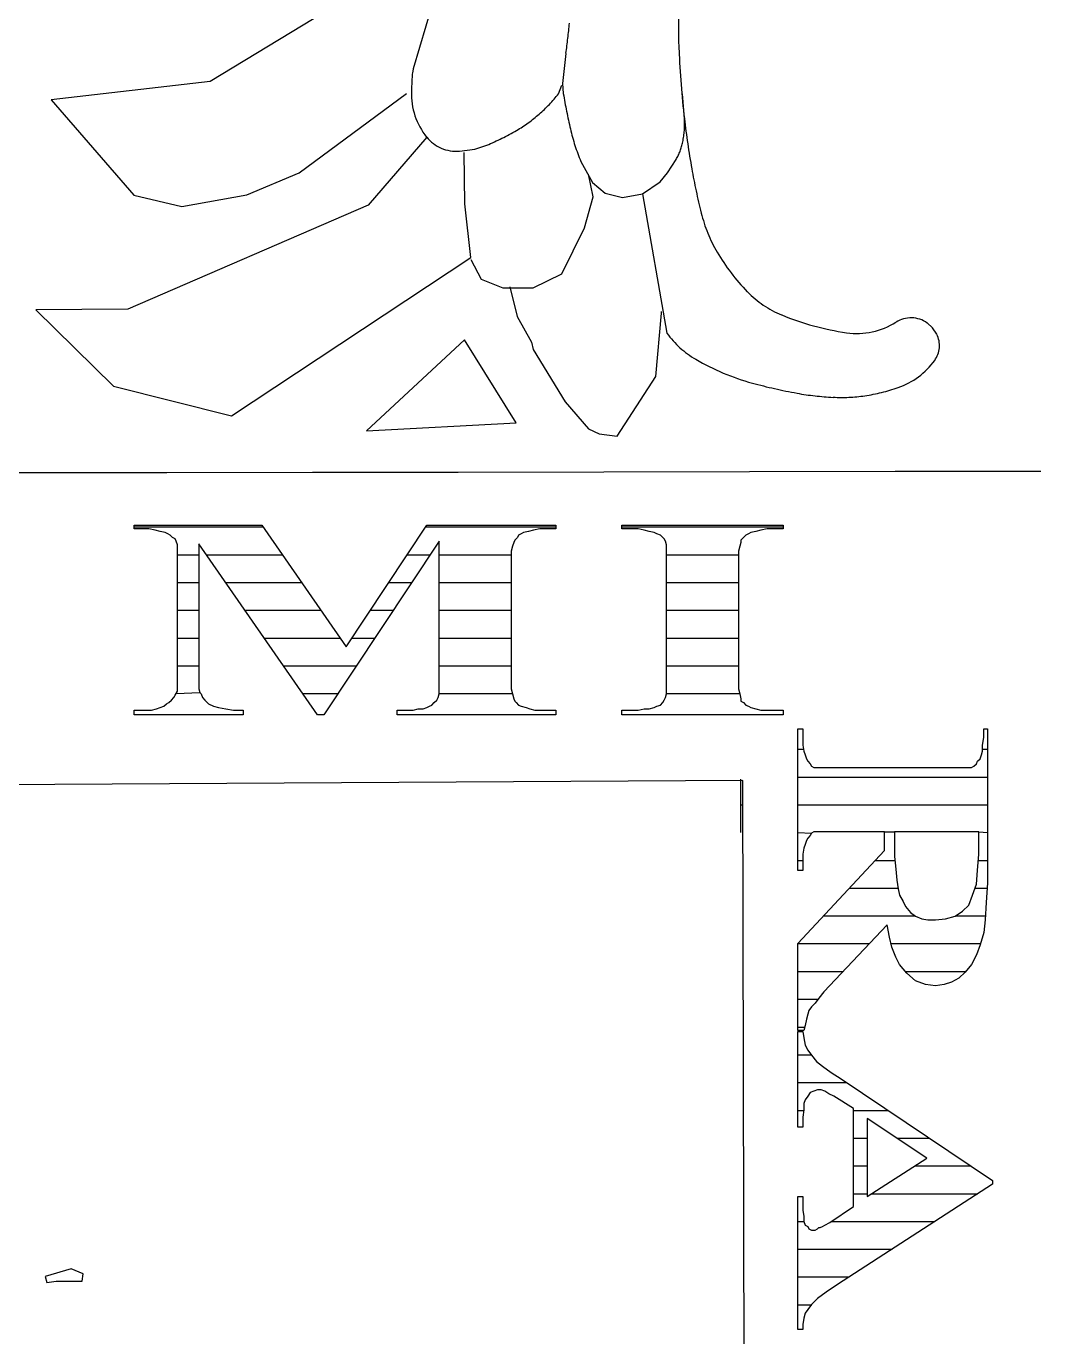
# Model space of a CAD drawing. Header units: millimetres. Extents: x -90 to 45, y 1085 to 1175.
# Drawn here: x 28.24 to 29.26, y 1156.205 to 1157.523 of the extents above; entities that cross this region are included whole.
import ezdxf

# ---------------------------------------------------------------- set-up
doc = ezdxf.new("R2010")
doc.units = ezdxf.units.MM
doc.linetypes.add('ACAD_ISO04W100', pattern=[30, 24, -3, 0, -3])
doc.layers.add('Eje', color=30, linetype='ACAD_ISO04W100')

msp = doc.modelspace()

# ---------------------------------------------------------------- linework, layer by layer
at = {"layer": 'Eje'}
for p, q in [((28.5818, 1157.5626), (28.4246, 1157.4673)), ((28.648, 1157.5445), (28.629, 1157.4799)), ((28.7827, 1157.4956), (28.7792, 1157.4653)), ((28.629, 1157.4799), (28.6283, 1157.4758)), ((28.4246, 1157.4673), (28.2649, 1157.4489)), ((28.7792, 1157.4653), (28.7799, 1157.4551)), ((28.5144, 1157.3756), (28.6223, 1157.4551)), ((28.7753, 1157.4549), (28.7786, 1157.4635)), ((28.9018, 1157.4299), (28.9, 1157.4548)), ((28.2649, 1157.4489), (28.348, 1157.353)), ((28.9018, 1157.4299), (28.9018, 1157.4299)), ((28.9018, 1157.4299), (28.9018, 1157.4299)), ((28.6426, 1157.4114), (28.5837, 1157.3428)), ((28.6755, 1157.3971), (28.6909, 1157.3994)), ((28.6909, 1157.3994), (28.7031, 1157.4032)), ((28.681, 1157.3443), (28.6803, 1157.396)), ((28.7977, 1157.3867), (28.8095, 1157.3656)), ((28.8849, 1157.3754), (28.8935, 1157.3887)), ((28.4615, 1157.3532), (28.5144, 1157.3756)), ((28.8101, 1157.3512), (28.8053, 1157.374)), ((28.8053, 1157.374), (28.8053, 1157.374)), ((28.8774, 1157.3664), (28.8849, 1157.3754)), ((28.8095, 1157.3656), (28.822, 1157.3551)), ((28.8597, 1157.3544), (28.8774, 1157.3664)), ((28.348, 1157.353), (28.3961, 1157.3417)), ((28.3961, 1157.3417), (28.4615, 1157.3532)), ((28.8012, 1157.32), (28.8101, 1157.3512)), ((28.822, 1157.3551), (28.8396, 1157.3507)), ((28.8396, 1157.3507), (28.8597, 1157.3544)), ((28.8597, 1157.3544), (28.8842, 1157.2142)), ((28.5837, 1157.3428), (28.3419, 1157.2383)), ((28.6871, 1157.2902), (28.681, 1157.3443)), ((28.7785, 1157.2737), (28.8012, 1157.32)), ((28.4461, 1157.131), (28.6871, 1157.2902)), ((28.6871, 1157.2884), (28.6974, 1157.2686)), ((28.6974, 1157.2686), (28.7191, 1157.2597)), ((28.7497, 1157.2598), (28.7785, 1157.2737)), ((28.7191, 1157.2597), (28.7497, 1157.2598)), ((28.7263, 1157.2609), (28.7335, 1157.2309)), ((28.3419, 1157.2383), (28.2494, 1157.2375)), ((28.2494, 1157.2375), (28.3276, 1157.1608)), ((28.7335, 1157.2309), (28.748, 1157.2051)), ((28.8731, 1157.1706), (28.8789, 1157.2343)), ((28.8789, 1157.2343), (28.8789, 1157.2361)), ((29.1516, 1157.2194), (29.1462, 1157.2244)), ((29.1558, 1157.213), (29.1516, 1157.2194)), ((28.6807, 1157.2073), (28.5819, 1157.1158)), ((28.7326, 1157.124), (28.6807, 1157.2073)), ((28.748, 1157.2051), (28.7498, 1157.1979)), ((28.7498, 1157.1979), (28.7818, 1157.1451)), ((28.8342, 1157.1104), (28.8731, 1157.1706)), ((28.3276, 1157.1608), (28.4461, 1157.131)), ((28.7818, 1157.1451), (28.8053, 1157.1181)), ((28.5819, 1157.1158), (28.7326, 1157.124)), ((28.8053, 1157.1181), (28.8161, 1157.1128)), ((28.8161, 1157.1128), (28.8342, 1157.1104)), ((28.3483, 1157.0211), (28.4768, 1157.0211)), ((28.3483, 1157.0173), (28.3483, 1157.0211)), ((28.3483, 1157.0192), (28.4781, 1157.0192)), ((28.357, 1157.0173), (28.3483, 1157.0173)), ((28.3632, 1157.0173), (28.357, 1157.0173)), ((28.3695, 1157.0161), (28.3632, 1157.0173)), ((28.3745, 1157.0148), (28.3695, 1157.0161)), ((28.4768, 1157.0211), (28.5616, 1156.8988)), ((28.5616, 1156.8988), (28.6428, 1157.0211)), ((28.6415, 1157.0192), (28.7725, 1157.0192)), ((28.6428, 1157.0211), (28.7725, 1157.0211)), ((28.7501, 1157.0161), (28.7451, 1157.0148)), ((28.7563, 1157.0173), (28.7501, 1157.0161)), ((28.7625, 1157.0173), (28.7563, 1157.0173)), ((28.7725, 1157.0173), (28.7625, 1157.0173)), ((28.7725, 1157.0211), (28.7725, 1157.0173)), ((28.839, 1157.0173), (28.839, 1157.0211)), ((28.839, 1157.0211), (29.0012, 1157.0211)), ((28.839, 1157.0192), (29.0012, 1157.0192)), ((28.849, 1157.0173), (28.839, 1157.0173)), ((28.8553, 1157.0173), (28.849, 1157.0173)), ((28.8615, 1157.0161), (28.8553, 1157.0173)), ((28.8665, 1157.0148), (28.8615, 1157.0161)), ((28.9788, 1157.0161), (28.9738, 1157.0148)), ((28.985, 1157.0173), (28.9788, 1157.0161)), ((28.9913, 1157.0173), (28.985, 1157.0173)), ((29.0012, 1157.0173), (28.9913, 1157.0173)), ((29.0012, 1157.0211), (29.0012, 1157.0173)), ((28.3795, 1157.0136), (28.3745, 1157.0148)), ((28.382, 1157.0123), (28.3795, 1157.0136)), ((28.3845, 1157.0111), (28.382, 1157.0123)), ((28.387, 1157.0086), (28.3845, 1157.0111)), ((28.3894, 1157.0073), (28.387, 1157.0086)), ((28.3907, 1157.0049), (28.3894, 1157.0073)), ((28.3919, 1157.0011), (28.3907, 1157.0049)), ((28.6552, 1157.0049), (28.5392, 1156.8302)), ((28.6552, 1156.8638), (28.6552, 1157.0049)), ((28.7301, 1157.0036), (28.7289, 1156.9999)), ((28.7314, 1157.0061), (28.7301, 1157.0036)), ((28.7338, 1157.0086), (28.7314, 1157.0061)), ((28.7351, 1157.0111), (28.7338, 1157.0086)), ((28.7376, 1157.0123), (28.7351, 1157.0111)), ((28.7401, 1157.0136), (28.7376, 1157.0123)), ((28.7451, 1157.0148), (28.7401, 1157.0136)), ((28.8715, 1157.0136), (28.8665, 1157.0148)), ((28.874, 1157.0123), (28.8715, 1157.0136)), ((28.8777, 1157.0111), (28.874, 1157.0123)), ((28.8802, 1157.0086), (28.8777, 1157.0111)), ((28.8815, 1157.0073), (28.8802, 1157.0086)), ((28.8827, 1157.0049), (28.8815, 1157.0073)), ((28.884, 1157.0011), (28.8827, 1157.0049)), ((28.9588, 1157.0036), (28.9576, 1156.9999)), ((28.9613, 1157.0086), (28.9588, 1157.0061)), ((28.9588, 1157.0061), (28.9588, 1157.0036)), ((28.9638, 1157.0111), (28.9613, 1157.0086)), ((28.9663, 1157.0123), (28.9638, 1157.0111)), ((28.9688, 1157.0136), (28.9663, 1157.0123)), ((28.9738, 1157.0148), (28.9688, 1157.0136)), ((28.3919, 1156.9949), (28.3919, 1157.0011)), ((28.3919, 1156.9874), (28.3919, 1156.9949)), ((28.3919, 1156.9913), (28.4132, 1156.9913)), ((28.5329, 1156.8302), (28.4132, 1157.0024)), ((28.4132, 1157.0024), (28.4132, 1156.8688)), ((28.4209, 1156.9913), (28.4975, 1156.9913)), ((28.623, 1156.9913), (28.6462, 1156.9913)), ((28.6552, 1156.9913), (28.7276, 1156.9913)), ((28.7289, 1156.9999), (28.7276, 1156.9949)), ((28.7276, 1156.9949), (28.7276, 1156.9874)), ((28.884, 1156.9949), (28.884, 1157.0011)), ((28.884, 1156.9874), (28.884, 1156.9949)), ((28.884, 1156.9913), (28.9563, 1156.9913)), ((28.9576, 1156.9999), (28.9563, 1156.9949)), ((28.9563, 1156.9949), (28.9563, 1156.9874)), ((28.3919, 1156.8688), (28.3919, 1156.9874)), ((28.7276, 1156.9874), (28.7276, 1156.8638)), ((28.884, 1156.8638), (28.884, 1156.9874)), ((28.9563, 1156.9874), (28.9563, 1156.8638)), ((28.3919, 1156.9633), (28.4132, 1156.9633)), ((28.4403, 1156.9633), (28.5169, 1156.9633)), ((28.6045, 1156.9633), (28.6277, 1156.9633)), ((28.6552, 1156.9633), (28.7276, 1156.9633)), ((28.884, 1156.9633), (28.9563, 1156.9633)), ((28.3919, 1156.9354), (28.4132, 1156.9354)), ((28.4597, 1156.9354), (28.5363, 1156.9354)), ((28.5859, 1156.9354), (28.6091, 1156.9354)), ((28.6552, 1156.9354), (28.7276, 1156.9354)), ((28.884, 1156.9354), (28.9563, 1156.9354)), ((28.3919, 1156.9074), (28.4132, 1156.9074)), ((28.4792, 1156.9074), (28.5556, 1156.9074)), ((28.5674, 1156.9074), (28.5905, 1156.9074)), ((28.6552, 1156.9074), (28.7276, 1156.9074)), ((28.884, 1156.9074), (28.9563, 1156.9074)), ((28.3919, 1156.8795), (28.4132, 1156.8795)), ((28.4986, 1156.8795), (28.572, 1156.8795)), ((28.6552, 1156.8795), (28.7276, 1156.8795)), ((28.884, 1156.8795), (28.9563, 1156.8795)), ((28.3919, 1156.8626), (28.3919, 1156.8688)), ((28.3919, 1156.8589), (28.3919, 1156.8626)), ((28.3919, 1156.8551), (28.3919, 1156.8589)), ((28.4132, 1156.8688), (28.4132, 1156.8626)), ((28.4132, 1156.8626), (28.4132, 1156.8564)), ((28.6552, 1156.8576), (28.6552, 1156.8638)), ((28.7276, 1156.8638), (28.7276, 1156.8564)), ((28.884, 1156.8576), (28.884, 1156.8638)), ((28.9563, 1156.8638), (28.9563, 1156.8564)), ((28.3832, 1156.8426), (28.3857, 1156.8451)), ((28.3857, 1156.8451), (28.3882, 1156.8476)), ((28.3882, 1156.8476), (28.3894, 1156.8501)), ((28.3894, 1156.8501), (28.3919, 1156.8539)), ((28.3904, 1156.8516), (28.4144, 1156.8526)), ((28.3919, 1156.8539), (28.3919, 1156.8551)), ((28.4132, 1156.8564), (28.4144, 1156.8526)), ((28.4144, 1156.8526), (28.4157, 1156.8514)), ((28.4157, 1156.8514), (28.4169, 1156.8476)), ((28.4169, 1156.8476), (28.4194, 1156.8451)), ((28.4194, 1156.8451), (28.4231, 1156.8414)), ((28.5181, 1156.8516), (28.5534, 1156.8516)), ((28.6502, 1156.8426), (28.6527, 1156.8451)), ((28.6527, 1156.8451), (28.654, 1156.8476)), ((28.654, 1156.8476), (28.6552, 1156.8514)), ((28.6552, 1156.8514), (28.6552, 1156.8576)), ((28.6552, 1156.8516), (28.7288, 1156.8516)), ((28.7276, 1156.8564), (28.7289, 1156.8514)), ((28.7289, 1156.8514), (28.7301, 1156.8464)), ((28.7301, 1156.8464), (28.7314, 1156.8439)), ((28.8802, 1156.8426), (28.8815, 1156.8451)), ((28.8815, 1156.8451), (28.8827, 1156.8476)), ((28.8827, 1156.8476), (28.884, 1156.8514)), ((28.884, 1156.8514), (28.884, 1156.8576)), ((28.884, 1156.8516), (28.9575, 1156.8516)), ((28.9563, 1156.8564), (28.9576, 1156.8514)), ((28.9576, 1156.8514), (28.9588, 1156.8464)), ((28.9588, 1156.8464), (28.9588, 1156.8439)), ((28.3483, 1156.8302), (28.3483, 1156.8351)), ((28.3483, 1156.8351), (28.3508, 1156.8351)), ((28.3508, 1156.8351), (28.357, 1156.8351)), ((28.357, 1156.8351), (28.362, 1156.8351)), ((28.362, 1156.8351), (28.3657, 1156.8351)), ((28.3657, 1156.8351), (28.3707, 1156.8364)), ((28.3707, 1156.8364), (28.3745, 1156.8376)), ((28.3745, 1156.8376), (28.3782, 1156.8389)), ((28.3782, 1156.8389), (28.3807, 1156.8414)), ((28.3807, 1156.8414), (28.3832, 1156.8426)), ((28.4231, 1156.8414), (28.4281, 1156.8389)), ((28.4281, 1156.8389), (28.4331, 1156.8376)), ((28.4331, 1156.8376), (28.4406, 1156.8364)), ((28.4406, 1156.8364), (28.4481, 1156.8351)), ((28.4481, 1156.8351), (28.4581, 1156.8351)), ((28.4581, 1156.8351), (28.4581, 1156.8302)), ((28.6128, 1156.8302), (28.6128, 1156.8351)), ((28.6128, 1156.8351), (28.6228, 1156.8351)), ((28.6228, 1156.8351), (28.629, 1156.8351)), ((28.629, 1156.8351), (28.634, 1156.8364)), ((28.634, 1156.8364), (28.639, 1156.8364)), ((28.639, 1156.8364), (28.6428, 1156.8376)), ((28.6428, 1156.8376), (28.6453, 1156.8389)), ((28.6453, 1156.8389), (28.6477, 1156.8401)), ((28.6477, 1156.8401), (28.6502, 1156.8426)), ((28.7314, 1156.8439), (28.7326, 1156.8426)), ((28.7326, 1156.8426), (28.7351, 1156.8401)), ((28.7351, 1156.8401), (28.7376, 1156.8389)), ((28.7376, 1156.8389), (28.7426, 1156.8376)), ((28.7426, 1156.8376), (28.7463, 1156.8364)), ((28.7463, 1156.8364), (28.7513, 1156.8351)), ((28.7513, 1156.8351), (28.7563, 1156.8351)), ((28.7563, 1156.8351), (28.7625, 1156.8351)), ((28.7625, 1156.8351), (28.7725, 1156.8351)), ((28.7725, 1156.8351), (28.7725, 1156.8302)), ((28.839, 1156.8302), (28.839, 1156.8351)), ((28.839, 1156.8351), (28.849, 1156.8351)), ((28.849, 1156.8351), (28.8553, 1156.8351)), ((28.8553, 1156.8351), (28.8615, 1156.8364)), ((28.8615, 1156.8364), (28.8665, 1156.8364)), ((28.8665, 1156.8364), (28.8715, 1156.8376)), ((28.8715, 1156.8376), (28.874, 1156.8389)), ((28.874, 1156.8389), (28.8777, 1156.8401)), ((28.8777, 1156.8401), (28.8802, 1156.8426)), ((28.9588, 1156.8439), (28.9613, 1156.8426)), ((28.9613, 1156.8426), (28.9638, 1156.8401)), ((28.9638, 1156.8401), (28.9663, 1156.8389)), ((28.9663, 1156.8389), (28.9688, 1156.8376)), ((28.9688, 1156.8376), (28.9738, 1156.8364)), ((28.9738, 1156.8364), (28.9788, 1156.8351)), ((28.9788, 1156.8351), (28.985, 1156.8351)), ((28.985, 1156.8351), (28.9913, 1156.8351)), ((28.9913, 1156.8351), (29.0012, 1156.8351)), ((29.0012, 1156.8351), (29.0012, 1156.8302)), ((28.4581, 1156.8302), (28.3483, 1156.8302)), ((28.5392, 1156.8302), (28.5329, 1156.8302)), ((28.7725, 1156.8302), (28.6128, 1156.8302)), ((29.0012, 1156.8302), (28.839, 1156.8302)), ((29.0159, 1156.8161), (29.0209, 1156.8161)), ((29.0159, 1156.6738), (29.0159, 1156.8161)), ((29.0209, 1156.8161), (29.0209, 1156.8074)), ((29.0209, 1156.8074), (29.0209, 1156.7999)), ((29.2018, 1156.7999), (29.2031, 1156.8074)), ((29.2031, 1156.8074), (29.2031, 1156.8161)), ((29.2031, 1156.8161), (29.2068, 1156.8161)), ((29.2068, 1156.8161), (29.2068, 1156.6851)), ((29.0159, 1156.7957), (29.0217, 1156.7957)), ((29.0209, 1156.7999), (29.0221, 1156.7936)), ((29.0221, 1156.7936), (29.0234, 1156.7899)), ((29.2006, 1156.7899), (29.2018, 1156.7936)), ((29.2018, 1156.7936), (29.2018, 1156.7999)), ((29.2018, 1156.7957), (29.2068, 1156.7957)), ((29.0234, 1156.7899), (29.0246, 1156.7861)), ((29.0246, 1156.7861), (29.0259, 1156.7836)), ((29.0259, 1156.7836), (29.0284, 1156.7811)), ((29.0284, 1156.7811), (29.0296, 1156.7787)), ((29.1931, 1156.7787), (29.1956, 1156.7811)), ((29.1956, 1156.7811), (29.1968, 1156.7836)), ((29.1968, 1156.7836), (29.1993, 1156.7861)), ((29.1993, 1156.7861), (29.2006, 1156.7899)), ((29.0159, 1156.7677), (29.2068, 1156.7677)), ((29.0296, 1156.7787), (29.0321, 1156.7774)), ((29.0321, 1156.7774), (29.0359, 1156.7774)), ((29.0359, 1156.7774), (29.0421, 1156.7774)), ((29.0421, 1156.7774), (29.0496, 1156.7774)), ((29.0496, 1156.7774), (29.1731, 1156.7774)), ((29.1731, 1156.7774), (29.1806, 1156.7774)), ((29.1806, 1156.7774), (29.1868, 1156.7774)), ((29.1868, 1156.7774), (29.1906, 1156.7774)), ((29.1906, 1156.7774), (29.1931, 1156.7787)), ((28.9607, 1156.7643), (27.2399, 1156.7538)), ((28.9582, 1156.7655), (28.9582, 1156.712)), ((28.9637, 1155.4264), (28.9607, 1156.7643)), ((28.9582, 1156.7398), (28.9608, 1156.7398)), ((29.0159, 1156.7398), (29.2068, 1156.7398)), ((29.0159, 1156.7118), (29.0296, 1156.7113)), ((29.0234, 1156.7), (29.0221, 1156.6963)), ((29.0246, 1156.7038), (29.0234, 1156.7)), ((29.0259, 1156.7063), (29.0246, 1156.7038)), ((29.0284, 1156.7088), (29.0259, 1156.7063)), ((29.0296, 1156.7113), (29.0284, 1156.7088)), ((29.0321, 1156.7125), (29.0296, 1156.7113)), ((29.0359, 1156.7125), (29.0321, 1156.7125)), ((29.0421, 1156.7125), (29.0359, 1156.7125)), ((29.0496, 1156.7125), (29.0421, 1156.7125)), ((29.1032, 1156.7125), (29.0496, 1156.7125)), ((29.1032, 1156.7125), (29.1132, 1156.7125)), ((29.1032, 1156.6938), (29.1032, 1156.7125)), ((29.1981, 1156.7125), (29.1132, 1156.7125)), ((29.1132, 1156.7125), (29.1132, 1156.7013)), ((29.1132, 1156.7013), (29.1132, 1156.6876)), ((29.1981, 1156.7125), (29.2068, 1156.7118)), ((29.1981, 1156.6901), (29.1981, 1156.7125)), ((29.0159, 1156.6002), (29.1032, 1156.6938)), ((29.0221, 1156.6963), (29.0209, 1156.6901)), ((29.0209, 1156.6901), (29.0209, 1156.6826)), ((29.1132, 1156.6876), (29.1145, 1156.6751)), ((29.1968, 1156.6738), (29.1981, 1156.6901)), ((29.0159, 1156.6839), (29.0209, 1156.6839)), ((29.0209, 1156.6738), (29.0159, 1156.6738)), ((29.0209, 1156.6826), (29.0209, 1156.6738)), ((29.094, 1156.6839), (29.1136, 1156.6839)), ((29.1145, 1156.6751), (29.1157, 1156.6639)), ((29.1956, 1156.6601), (29.1968, 1156.6738)), ((29.1976, 1156.6839), (29.2068, 1156.6839)), ((29.2068, 1156.6851), (29.2068, 1156.6614)), ((29.1157, 1156.6639), (29.117, 1156.6551)), ((29.2068, 1156.6614), (29.2056, 1156.6414)), ((29.0679, 1156.656), (29.1168, 1156.656)), ((29.117, 1156.6551), (29.1182, 1156.6489)), ((29.1182, 1156.6489), (29.122, 1156.6426)), ((29.1881, 1156.6389), (29.1918, 1156.6489)), ((29.1918, 1156.6489), (29.1956, 1156.6601)), ((29.1942, 1156.656), (29.2065, 1156.656)), ((29.122, 1156.6426), (29.1244, 1156.6376)), ((29.1244, 1156.6376), (29.1294, 1156.6314)), ((29.1818, 1156.6327), (29.1881, 1156.6389)), ((29.2056, 1156.6414), (29.2043, 1156.6239)), ((29.0418, 1156.628), (29.1336, 1156.628)), ((29.1294, 1156.6314), (29.1344, 1156.6277)), ((29.1344, 1156.6277), (29.1407, 1156.6252)), ((29.1407, 1156.6252), (29.1469, 1156.6239)), ((29.1469, 1156.6239), (29.1544, 1156.6239)), ((29.1544, 1156.6239), (29.1644, 1156.6252)), ((29.1644, 1156.6252), (29.1744, 1156.6277)), ((29.1744, 1156.6277), (29.1818, 1156.6327)), ((29.1749, 1156.628), (29.2046, 1156.628)), ((29.2043, 1156.6239), (29.2031, 1156.6114)), ((29.1057, 1156.6189), (29.0421, 1156.5515)), ((29.1082, 1156.6065), (29.1057, 1156.6189)), ((29.2031, 1156.6114), (29.1993, 1156.599)), ((29.0158, 1156.6001), (29.0879, 1156.6001)), ((29.0159, 1156.5129), (29.0159, 1156.6002)), ((29.1107, 1156.5965), (29.1082, 1156.6065)), ((29.1098, 1156.6001), (29.1997, 1156.6001)), ((29.1145, 1156.5865), (29.1107, 1156.5965)), ((29.1993, 1156.599), (29.1956, 1156.589)), ((29.1182, 1156.579), (29.1145, 1156.5865)), ((29.1956, 1156.589), (29.1906, 1156.579)), ((29.0159, 1156.5721), (29.0615, 1156.5721)), ((29.1257, 1156.5703), (29.1182, 1156.579)), ((29.1241, 1156.5721), (29.1849, 1156.5721)), ((29.1344, 1156.5628), (29.1257, 1156.5703)), ((29.1843, 1156.5715), (29.1781, 1156.5653)), ((29.1906, 1156.579), (29.1843, 1156.5715)), ((29.1444, 1156.559), (29.1344, 1156.5628)), ((29.1544, 1156.5578), (29.1444, 1156.559)), ((29.1631, 1156.559), (29.1544, 1156.5578)), ((29.1706, 1156.5615), (29.1631, 1156.559)), ((29.1781, 1156.5653), (29.1706, 1156.5615)), ((29.0159, 1156.5442), (29.0362, 1156.5442)), ((29.0371, 1156.5453), (29.0334, 1156.5403)), ((29.0421, 1156.5515), (29.0371, 1156.5453)), ((29.0259, 1156.5291), (29.0246, 1156.5241)), ((29.0271, 1156.5328), (29.0259, 1156.5291)), ((29.0296, 1156.5366), (29.0271, 1156.5328)), ((29.0334, 1156.5403), (29.0296, 1156.5366)), ((29.0159, 1156.5162), (29.023, 1156.5162)), ((29.0234, 1156.5179), (29.0221, 1156.5129)), ((29.0246, 1156.5241), (29.0234, 1156.5179)), ((29.0221, 1156.5129), (29.0159, 1156.5129)), ((29.0159, 1156.4155), (29.0159, 1156.5116)), ((29.0159, 1156.5116), (29.0209, 1156.5116)), ((29.0209, 1156.5116), (29.0221, 1156.5054)), ((29.0221, 1156.5054), (29.0234, 1156.4979)), ((29.0234, 1156.4979), (29.0259, 1156.4929)), ((29.0259, 1156.4929), (29.0296, 1156.4879)), ((29.0159, 1156.4883), (29.0293, 1156.4883)), ((29.0296, 1156.4879), (29.0346, 1156.4817)), ((29.0346, 1156.4817), (29.0408, 1156.4767)), ((29.0408, 1156.4767), (29.0496, 1156.4704)), ((29.0496, 1156.4704), (29.0596, 1156.4642)), ((29.0596, 1156.4642), (29.2118, 1156.3619)), ((29.0159, 1156.4604), (29.0653, 1156.4604)), ((29.0284, 1156.4505), (29.0259, 1156.4467)), ((29.0321, 1156.4517), (29.0284, 1156.4505)), ((29.0359, 1156.453), (29.0321, 1156.4517)), ((29.0396, 1156.453), (29.0359, 1156.453)), ((29.0433, 1156.4517), (29.0396, 1156.453)), ((29.0471, 1156.4492), (29.0433, 1156.4517)), ((29.0521, 1156.4467), (29.0471, 1156.4492)), ((29.0234, 1156.443), (29.0221, 1156.4392)), ((29.0221, 1156.4392), (29.0221, 1156.433)), ((29.0259, 1156.4467), (29.0234, 1156.443)), ((29.072, 1156.4343), (29.0521, 1156.4467)), ((29.0159, 1156.4324), (29.022, 1156.4324)), ((29.0221, 1156.433), (29.0209, 1156.4255)), ((29.0209, 1156.4255), (29.0209, 1156.4155)), ((29.072, 1156.3357), (29.072, 1156.4343)), ((29.072, 1156.4324), (29.1068, 1156.4324)), ((29.1457, 1156.3843), (29.0858, 1156.4243)), ((29.0858, 1156.4243), (29.0858, 1156.3457)), ((29.0209, 1156.4155), (29.0159, 1156.4155)), ((29.072, 1156.4045), (29.0858, 1156.4045)), ((29.1155, 1156.4045), (29.1484, 1156.4045)), ((29.0858, 1156.3457), (29.1457, 1156.3843)), ((29.072, 1156.3765), (29.0858, 1156.3765)), ((29.1336, 1156.3765), (29.19, 1156.3765)), ((29.2118, 1156.3581), (29.0558, 1156.2571)), ((29.2118, 1156.3619), (29.2118, 1156.3581)), ((29.0159, 1156.2121), (29.0159, 1156.3457)), ((29.0159, 1156.3457), (29.0209, 1156.3457)), ((29.0209, 1156.3457), (29.0209, 1156.3394)), ((29.072, 1156.3486), (29.0858, 1156.3486)), ((29.0903, 1156.3486), (29.1971, 1156.3486)), ((29.0209, 1156.3394), (29.0209, 1156.3319)), ((29.0209, 1156.3319), (29.0221, 1156.3257)), ((29.0483, 1156.3195), (29.072, 1156.3357)), ((29.0159, 1156.3206), (29.0221, 1156.3206)), ((29.0221, 1156.3257), (29.0221, 1156.3207)), ((29.0221, 1156.3207), (29.0234, 1156.317)), ((29.0433, 1156.317), (29.0483, 1156.3195)), ((29.0501, 1156.3206), (29.1539, 1156.3206)), ((29.0234, 1156.317), (29.0259, 1156.3157)), ((29.0259, 1156.3157), (29.0271, 1156.3132)), ((29.0271, 1156.3132), (29.0296, 1156.312)), ((29.0296, 1156.312), (29.0309, 1156.312)), ((29.0309, 1156.312), (29.0321, 1156.312)), ((29.0321, 1156.312), (29.0334, 1156.312)), ((29.0334, 1156.312), (29.0359, 1156.3132)), ((29.0359, 1156.3132), (29.0371, 1156.3145)), ((29.0371, 1156.3145), (29.0383, 1156.3145)), ((29.0383, 1156.3145), (29.0408, 1156.3157)), ((29.0408, 1156.3157), (29.0433, 1156.317)), ((29.0159, 1156.2927), (29.1108, 1156.2927)), ((28.285, 1156.2729), (28.2588, 1156.2654)), ((28.2588, 1156.2654), (28.2605, 1156.2591)), ((28.2969, 1156.2679), (28.285, 1156.2729)), ((28.2959, 1156.2605), (28.2969, 1156.2679)), ((29.0159, 1156.2648), (29.0677, 1156.2648)), ((28.2605, 1156.2591), (28.2698, 1156.2606)), ((28.2698, 1156.2606), (28.2959, 1156.2605)), ((29.0558, 1156.2571), (29.0446, 1156.2496)), ((29.0359, 1156.2433), (29.0296, 1156.2371)), ((29.0446, 1156.2496), (29.0359, 1156.2433)), ((29.0159, 1156.2368), (29.0293, 1156.2368)), ((29.0234, 1156.2284), (29.0221, 1156.2234)), ((29.0259, 1156.2321), (29.0234, 1156.2284)), ((29.0296, 1156.2371), (29.0259, 1156.2321)), ((29.0209, 1156.2121), (29.0159, 1156.2121)), ((29.0221, 1156.2234), (29.0209, 1156.2171)), ((29.0209, 1156.2171), (29.0209, 1156.2121))]:
    msp.add_line(p, q, dxfattribs=at)
for centre, radius, start, end in [((29.6282, 1157.5273), 0.7324, 177.2789, 182.2121), ((27.7741, 1157.6283), 1.0173, 352.5083, 354.229), ((29.7818, 1157.5332), 0.886, 182.2121, 186.6969), ((29.0429, 1157.4442), 0.4159, 175.6303, 178.2175), ((28.6967, 1157.4549), 0.0695, 178.2175, 218.8041), ((28.6594, 1157.5461), 0.1474, 310.8459, 321.7768), ((29.4157, 1157.5655), 0.6452, 189.8509, 193.0634), ((28.6515, 1157.5553), 0.1596, 300.7235, 310.8459), ((28.8119, 1157.4241), 0.0901, 348.7224, 3.6896), ((29.7329, 1157.5275), 0.8368, 186.6969, 190.1789), ((28.618, 1157.6117), 0.2251, 292.204, 300.7235), ((28.9921, 1157.4672), 0.2104, 193.0634, 202.4924), ((28.6725, 1157.4355), 0.0384, 218.8041, 274.4022), ((28.8421, 1157.4181), 0.0592, 330.2398, 348.7224), ((29.5719, 1157.4986), 0.6733, 190.1789, 194.0609), ((29.0636, 1157.3713), 0.1493, 194.0609, 210.386), ((29.1154, 1157.4017), 0.2094, 210.386, 224.1585), ((29.0389, 1157.3274), 0.1027, 224.1585, 247.5587), ((29.1034, 1157.4834), 0.2715, 247.5587, 261.8897), ((29.1298, 1157.2015), 0.0281, 54.3968, 122.3841), ((28.9617, 1157.2707), 0.0959, 216.1289, 239.699), ((29.0754, 1157.2873), 0.0734, 261.8897, 302.3841), ((29.1332, 1157.2016), 0.0253, 323.9875, 26.6676), ((29.0338, 1157.3942), 0.2389, 239.699, 254.5678), ((29.0917, 1157.2318), 0.0766, 289.1835, 323.9875), ((29.0985, 1157.6286), 0.482, 254.5678, 260.049), ((29.0672, 1157.4499), 0.3007, 260.049, 266.9906), ((29.0598, 1157.3097), 0.1602, 266.9906, 278.4803), ((29.0562, 1157.3337), 0.1845, 278.4803, 289.1835), ((27.5736, 1947.0094), 789.9357, 269.9522688, 270.1223485)]:
    msp.add_arc(centre, radius, start, end, dxfattribs=at)

doc.saveas('drawing.dxf')
